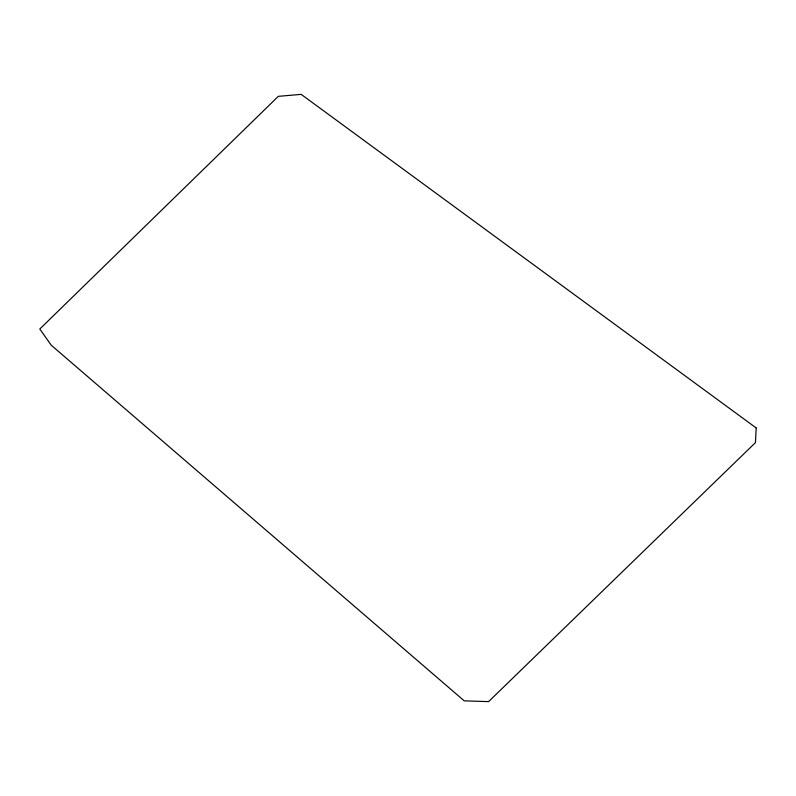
<?xml version="1.0" encoding="UTF-8"?>
<svg xmlns="http://www.w3.org/2000/svg" width="796" height="796" viewBox="0 0 796 796"><rect width="100%" height="100%" fill="white"/><g stroke="black" fill="none" stroke-linecap="round" stroke-linejoin="round"><path stroke-width="1.19" d="M756.2 427.959L755.454 442.606L488.605 701.624L464.227 700.848L51.262 345.225L39.8 329.017L278.321 96.336L301.186 94.376L756.2 427.959"/></g></svg>
